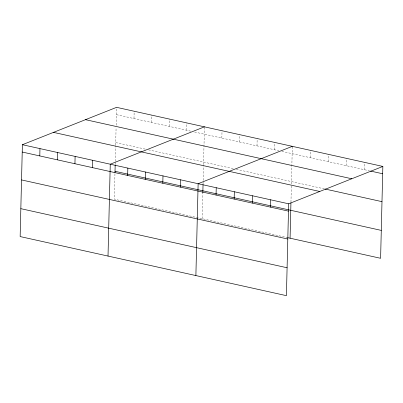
<?xml version="1.0" encoding="UTF-8"?>
<svg xmlns="http://www.w3.org/2000/svg" width="403" height="403" viewBox="0 0 403 403"><rect width="100%" height="100%" fill="white"/><g stroke="black" fill="none" stroke-linecap="round" stroke-linejoin="round"><path stroke-width="0.3" stroke-dasharray="2.02 1.51" d="M114.961 173.784L114.341 199.198L287.047 237.528M115.193 164.429L115.253 161.93M115.268 161.306L115.651 145.685M115.666 145.06L116.089 127.686M116.15 125.207L116.588 107.339M133.982 118.568L134.159 111.238M151.553 122.467L151.735 115.142M169.129 126.366L169.305 119.041M186.7 130.27L186.881 122.94M202.21 218.698L202.845 192.664M203.057 183.929L203.515 165.185M203.53 164.56L204.452 126.839M221.846 138.068L222.028 130.738M239.422 141.967L239.599 134.642M256.993 145.866L257.174 138.541M274.569 149.77L274.745 142.44M290.956 202.18L291.384 184.69M291.399 184.06L292.321 146.339M310.25 157.684L310.426 150.359M328.354 161.704L328.531 154.379M346.459 165.724L346.64 158.394M364.564 169.739L364.745 162.414M116.407 114.669L190.941 131.207M194.578 132.018L278.811 150.707M281.838 151.382L369.395 170.812M115.726 142.561L145.418 149.15M148.45 149.825L233.891 168.786M236.314 169.325L324.652 188.931"/><path stroke-width="0.6" d="M382.85 166.434L116.588 107.339L22.397 144.707L20.15 236.566L286.412 295.661L288.659 203.802L382.85 166.434L380.603 258.293L287.651 237.664M39.791 155.936L39.968 148.611M57.362 159.835L57.543 152.51M74.938 163.734L75.114 156.409M92.509 167.638L92.69 160.308M108.019 256.066L110.261 164.207L204.452 126.839M114.991 172.544L115.177 165.054M127.655 175.436L127.837 168.111M145.231 179.335L145.407 172.01M162.802 183.234L162.983 175.91M180.378 187.138L180.554 179.809M195.883 275.566L198.13 183.708L292.321 146.339M202.845 192.664L203.041 184.554M216.058 195.057L216.235 187.727M234.163 199.072L234.339 191.747M252.268 203.092L252.449 195.762M270.373 207.112L270.554 199.782M290.074 238.198L290.941 202.805M370.599 171.079L382.669 173.758M85.501 119.671L351.769 178.766M325.256 189.062L381.989 201.656M53.478 132.375L319.74 191.47M22.397 144.707L288.659 203.802M115.021 171.305L381.288 230.395M22.215 152.037L288.483 211.127M21.535 179.929L287.797 239.024M20.83 208.673L287.097 267.763"/></g></svg>
